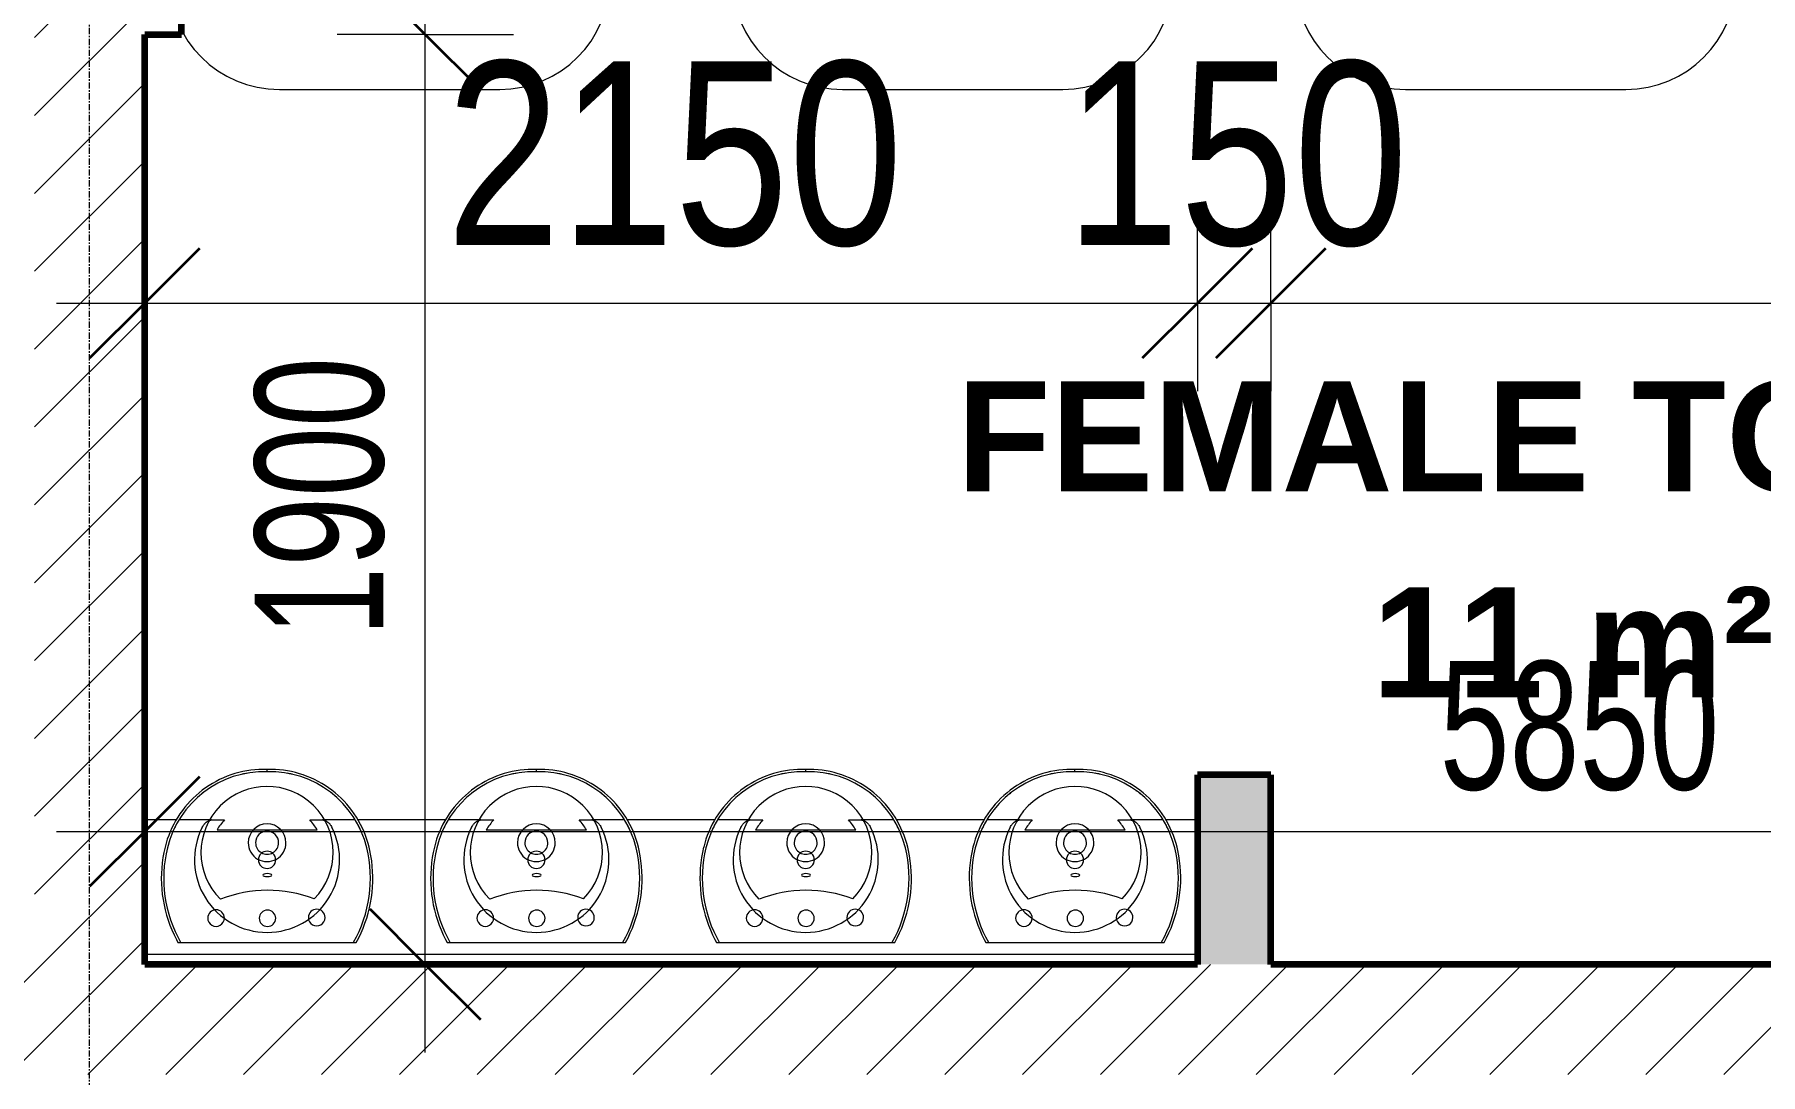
# Model space of a CAD drawing. Header units: millimetres. Extents: x -35190 to 411743, y -233114 to 23872.
# Drawn here: x 7874 to 11399, y 3210 to 5335 of the extents above; entities that cross this region are included whole.
import ezdxf

# ---------------------------------------------------------------- set-up
doc = ezdxf.new("R2010")
doc.units = ezdxf.units.MM
doc.linetypes.add('Grid Line', pattern=[22.225, 12.7, -3.175, 3.175, -3.175])
for name, color, linetype, lineweight in [('A-ANNO-DIMS', 211, 'Continuous', 9), ('A-ANNO-DIMS-75', 211, 'Continuous', 9), ('A-AREA-IDEN', 2, 'Continuous', 9), ('A-DOOR-IDEN', 31, 'Continuous', 9), ('A-WALL', 113, 'Continuous', 18), ('A-WALL-PATT', 111, 'Continuous', 18), ('I-FURN', 30, 'Continuous', 18), ('P-SANR-FIXT', 6, 'Continuous', 18), ('S-GRID', 1, 'Continuous', 9)]:
    doc.layers.add(name, color=color, linetype=linetype, lineweight=lineweight)
doc.styles.add('Arial_3', font='arial.ttf', dxfattribs={"width": 0.8, "height": 375})
doc.styles.add('Arial_8', font='arial.ttf', dxfattribs={"width": 0.7, "height": 262.5})
doc.styles.add('Arial_B', font='arialbd.ttf', dxfattribs={"height": 225})
doc.dimstyles.new('main_4_5mm', dxfattribs={"dimscale": 304.8, "dimtxt": 382.597275, "dimasz": 0.738189, "dimexe": 0.590551, "dimexo": 0.0625, "dimgap": 0.024606, "dimtad": 1, "dimdec": 0, "dimzin": 0, "dimdsep": 46, "dimtxsty": 'Arial_3', "dimblk1": 'OBLIQUE', "dimblk2": 'OBLIQUE', "dimsah": 1, "dimcen": 0.09, "dimdle": 0.590551, "dimazin": 0, "dimtfac": 1, "dimtdec": 4, "dimtix": 1, "dimtmove": 0, "dimatfit": 3, "dimfxl": 0.590551, "dimfxlon": 1, "dimtvp": 1, "dimtolj": 1, "dimtzin": 0, "dimarcsym": 2})
doc.dimstyles.new('small_3_5mm', dxfattribs={"dimscale": 304.8, "dimtxt": 267.818092, "dimasz": 0.738189, "dimexe": 0.590551, "dimexo": 0.0625, "dimgap": 0.024606, "dimtad": 1, "dimdec": 0, "dimzin": 0, "dimdsep": 46, "dimtxsty": 'Arial_8', "dimblk1": 'OBLIQUE', "dimblk2": 'OBLIQUE', "dimsah": 1, "dimcen": 0.09, "dimdle": 0.590551, "dimazin": 0, "dimtfac": 1, "dimtdec": 4, "dimtix": 1, "dimtmove": 0, "dimatfit": 3, "dimfxl": 0.590551, "dimfxlon": 1, "dimtvp": 1, "dimtolj": 1, "dimtzin": 0, "dimarcsym": 2})
pattern_1 = [(45, (0, 0), (-79.5495, 79.5495), [])]

# ---------------------------------------------------------------- blocks, each defined once
blk = doc.blocks.new('Basins w Vanity Unit - Basins w Vanity Unit-528508-GROUND FLOOR')
at = {"layer": 'I-FURN'}
for p, q in [((-563.6, -20), (1586.4, -20)), ((-563.6, -295), (-498.9, -295)), ((-492.5, -295), (-427.1, -295)), ((-200.1, -295), (-134.7, -295)), ((-128.4, -295), (51.1, -295)), ((57.5, -295), (122.9, -295)), ((349.9, -295), (415.3, -295)), ((421.6, -295), (601.1, -295)), ((607.5, -295), (672.9, -295)), ((899.9, -295), (965.3, -295)), ((971.6, -295), (1151.1, -295)), ((1157.5, -295), (1222.9, -295)), ((1449.9, -295), (1515.3, -295)), ((1521.6, -295), (1586.4, -295))]:
    blk.add_line(p, q, dxfattribs=at)
for centre, radius, start, end in [((-313.6, -213.6), 148.2, 90, 206.6287), ((-313.6, -213.6), 148.2, 333.3713, 90), ((236.4, -213.6), 148.2, 90, 206.6287), ((236.4, -213.6), 148.2, 333.3713, 90), ((786.4, -213.6), 148.2, 90, 206.6287), ((786.4, -213.6), 148.2, 333.3713, 90), ((1336.4, -213.6), 148.2, 90, 206.6287), ((1336.4, -213.6), 148.2, 333.3713, 90), ((-313.6, -213.6), 17.7, 90, 270), ((-313.6, -213.6), 17.7, 270, 90), ((236.4, -213.6), 17.7, 90, 270), ((236.4, -213.6), 17.7, 270, 90), ((786.4, -213.6), 17.7, 90, 270), ((786.4, -213.6), 17.7, 270, 90), ((1336.4, -213.6), 17.7, 90, 270), ((1336.4, -213.6), 17.7, 270, 90), ((-313.6, -213.6), 119.3, 210.9798, 223.0248), ((-313.6, -213.6), 119.3, 316.9752, 329.0202), ((236.4, -213.6), 119.3, 210.9798, 223.0248), ((236.4, -213.6), 119.3, 316.9752, 329.0202), ((786.4, -213.6), 119.3, 210.9798, 223.0248), ((786.4, -213.6), 119.3, 316.9752, 329.0202), ((1336.4, -213.6), 119.3, 210.9798, 223.0248), ((1336.4, -213.6), 119.3, 316.9752, 329.0202)]:
    blk.add_arc(centre, radius, start, end, dxfattribs=at)
for points, knots in [([(-427.1, -295), (-428.1, -295), (-429.9, -294.7), (-432.3, -293.9), (-434.3, -292.9), (-435.8, -292), (-437.2, -290.9), (-438.6, -289.8), (-440.1, -288.4), (-441.4, -287), (-442.7, -285.4), (-444.4, -283.2), (-445.5, -281.3), (-446.1, -280)], [0, 0, 0, 0, 0.142857, 0.285714, 0.357143, 0.428571, 0.5, 0.571429, 0.642857, 0.714286, 0.785714, 0.857143, 1, 1, 1, 1]), ([(-181.1, -280), (-181.8, -281.3), (-182.9, -283.2), (-184.6, -285.4), (-185.6, -286.7), (-186.5, -287.7), (-187.5, -288.7), (-188.6, -289.8), (-190.1, -290.9), (-191.5, -292), (-193, -292.9), (-194.9, -293.9), (-197.4, -294.7), (-199.2, -295), (-200.1, -295)], [0, 0, 0, 0, 0.142857, 0.214286, 0.285714, 0.321429, 0.357143, 0.428571, 0.5, 0.571429, 0.642857, 0.714286, 0.857143, 1, 1, 1, 1]), ([(122.9, -295), (121.9, -295), (120.1, -294.7), (117.7, -293.9), (115.7, -292.9), (114.2, -292), (112.8, -290.9), (111.4, -289.8), (109.9, -288.4), (108.6, -287), (107.3, -285.4), (105.6, -283.2), (104.5, -281.3), (103.9, -280)], [0, 0, 0, 0, 0.142857, 0.285714, 0.357143, 0.428571, 0.5, 0.571429, 0.642857, 0.714286, 0.785714, 0.857143, 1, 1, 1, 1]), ([(368.9, -280), (368.2, -281.3), (367.1, -283.2), (365.4, -285.4), (364.4, -286.7), (363.5, -287.7), (362.5, -288.7), (361.4, -289.8), (359.9, -290.9), (358.5, -292), (357, -292.9), (355.1, -293.9), (352.6, -294.7), (350.8, -295), (349.9, -295)], [0, 0, 0, 0, 0.142857, 0.214286, 0.285714, 0.321429, 0.357143, 0.428571, 0.5, 0.571429, 0.642857, 0.714286, 0.857143, 1, 1, 1, 1]), ([(672.9, -295), (671.9, -295), (670.1, -294.7), (667.7, -293.9), (665.7, -292.9), (664.2, -292), (662.8, -290.9), (661.4, -289.8), (659.9, -288.4), (658.6, -287), (657.3, -285.4), (655.6, -283.2), (654.5, -281.3), (653.9, -280)], [0, 0, 0, 0, 0.142857, 0.285714, 0.357143, 0.428571, 0.5, 0.571429, 0.642857, 0.714286, 0.785714, 0.857143, 1, 1, 1, 1]), ([(918.9, -280), (918.2, -281.3), (917.1, -283.2), (915.4, -285.4), (914.4, -286.7), (913.5, -287.7), (912.5, -288.7), (911.4, -289.8), (909.9, -290.9), (908.5, -292), (907, -292.9), (905.1, -293.9), (902.6, -294.7), (900.8, -295), (899.9, -295)], [0, 0, 0, 0, 0.142857, 0.214286, 0.285714, 0.321429, 0.357143, 0.428571, 0.5, 0.571429, 0.642857, 0.714286, 0.857143, 1, 1, 1, 1]), ([(1222.9, -295), (1221.9, -295), (1220.1, -294.7), (1217.7, -293.9), (1215.7, -292.9), (1214.2, -292), (1212.8, -290.9), (1211.4, -289.8), (1209.9, -288.4), (1208.6, -287), (1207.3, -285.4), (1205.6, -283.2), (1204.5, -281.3), (1203.9, -280)], [0, 0, 0, 0, 0.142857, 0.285714, 0.357143, 0.428571, 0.5, 0.571429, 0.642857, 0.714286, 0.785714, 0.857143, 1, 1, 1, 1]), ([(1468.9, -280), (1468.2, -281.3), (1467.1, -283.2), (1465.4, -285.4), (1464.4, -286.7), (1463.5, -287.7), (1462.5, -288.7), (1461.4, -289.8), (1459.9, -290.9), (1458.5, -292), (1457, -292.9), (1455.1, -293.9), (1452.6, -294.7), (1450.8, -295), (1449.9, -295)], [0, 0, 0, 0, 0.142857, 0.214286, 0.285714, 0.321429, 0.357143, 0.428571, 0.5, 0.571429, 0.642857, 0.714286, 0.857143, 1, 1, 1, 1])]:
    blk.add_open_spline(points, degree=3, knots=knots, dxfattribs=at)
for points in [[(-313.6, -275), (-319.8, -275), (-332, -275), (-350.1, -275), (-368, -275), (-385.2, -275), (-401.4, -275), (-411.2, -275), (-416, -275)], [(-211.3, -275), (-216, -275), (-225.9, -275), (-242.1, -275), (-259.2, -275), (-277.1, -275), (-295.3, -275), (-307.5, -275), (-313.6, -275)], [(236.4, -275), (230.2, -275), (218, -275), (199.9, -275), (182, -275), (164.8, -275), (148.6, -275), (138.8, -275), (134, -275)], [(338.7, -275), (334, -275), (324.1, -275), (307.9, -275), (290.8, -275), (272.9, -275), (254.7, -275), (242.5, -275), (236.4, -275)], [(786.4, -275), (780.2, -275), (768, -275), (749.9, -275), (732, -275), (714.8, -275), (698.6, -275), (688.8, -275), (684, -275)], [(888.7, -275), (884, -275), (874.1, -275), (857.9, -275), (840.8, -275), (822.9, -275), (804.7, -275), (792.5, -275), (786.4, -275)], [(1336.4, -275), (1330.2, -275), (1318, -275), (1299.9, -275), (1282, -275), (1264.8, -275), (1248.6, -275), (1238.8, -275), (1234, -275)], [(1438.7, -275), (1434, -275), (1424.1, -275), (1407.9, -275), (1390.8, -275), (1372.9, -275), (1354.7, -275), (1342.5, -275), (1336.4, -275)], [(-400.9, -295), (-405.8, -295), (-415.1, -295), (-423.3, -295), (-427.1, -295)], [(-200.1, -295), (-203.9, -295), (-212.1, -295), (-221.4, -295), (-226.4, -295)], [(149.1, -295), (144.2, -295), (134.9, -295), (126.7, -295), (122.9, -295)], [(349.9, -295), (346.1, -295), (337.9, -295), (328.6, -295), (323.6, -295)], [(699.1, -295), (694.2, -295), (684.9, -295), (676.7, -295), (672.9, -295)], [(899.9, -295), (896.1, -295), (887.9, -295), (878.6, -295), (873.6, -295)], [(1249.1, -295), (1244.2, -295), (1234.9, -295), (1226.7, -295), (1222.9, -295)], [(1449.9, -295), (1446.1, -295), (1437.9, -295), (1428.6, -295), (1423.6, -295)]]:
    blk.add_open_spline(points, degree=3, dxfattribs=at)
blk = doc.blocks.new('Sink - Cloakroom - 440 x 350mm-392213-GROUND FLOOR')
at = {"layer": 'P-SANR-FIXT'}
for p, q in [((182.1, 0), (-179.1, 0)), ((-176.5, 0), (-177.5, 0)), ((177.5, 0), (176.5, 0))]:
    blk.add_line(p, q, dxfattribs=at)
at = {"layer": 'P-SANR-FIXT', "flags": 128}
for points in [[(-182.1, 0), (-187.1, -9.5), (-191.8, -19.2), (-196.1, -29.1), (-199.9, -39.2), (-203.4, -49.4), (-206.4, -59.7), (-209.1, -70.2), (-211.3, -80.7), (-213.1, -91.3), (-214.4, -102), (-215.4, -112.7), (-215.9, -123.5), (-216, -134.3), (-215.6, -145), (-214.8, -155.8), (-213.6, -166.5), (-212, -177.1), (-209.9, -187.7), (-208.4, -194.2)], [(208.4, -194.2), (210.7, -183.7), (212.6, -173.1), (214.1, -162.5), (215.2, -151.7), (215.8, -141), (216, -130.2), (215.7, -119.4), (215.1, -108.7), (214, -98), (212.5, -87.3), (210.5, -76.7), (208.1, -66.2), (205.3, -55.8), (202.1, -45.5), (198.5, -35.4), (194.5, -25.4), (190.1, -15.6), (185.3, -5.9), (182.1, 0)], [(-208.4, -194.2), (-206.3, -202.3), (-203.8, -210.3), (-201.1, -218.1), (-198, -225.9), (-194.6, -233.5), (-190.9, -241), (-186.9, -248.3), (-182.7, -255.5), (-178.1, -262.4), (-173.3, -269.2), (-168.2, -275.8), (-162.8, -282.2), (-157.2, -288.4), (-151.4, -294.3), (-145.3, -300), (-139, -305.5), (-132.5, -310.7), (-125.7, -315.6), (-118.8, -320.2), (-111.7, -324.6), (-104.5, -328.7), (-97, -332.5), (-89.5, -336), (-81.8, -339.2), (-74, -342.1), (-66, -344.6), (-58, -346.9), (-49.9, -348.8), (-41.7, -350.4), (-33.5, -351.7), (-25.2, -352.6), (-16.9, -353.2), (-8.6, -353.5), (-0.2, -353.4), (0, -353.4)], [(0, -353.4), (8.3, -353.5), (16.7, -353.2), (25, -352.6), (33.3, -351.7), (41.5, -350.4), (49.7, -348.9), (57.8, -346.9), (65.8, -344.7), (73.8, -342.1), (81.6, -339.3), (89.3, -336.1), (96.9, -332.6), (104.3, -328.8), (111.5, -324.7), (118.6, -320.4), (125.6, -315.7), (132.3, -310.8), (138.8, -305.6), (145.1, -300.2), (151.2, -294.5), (157.1, -288.5), (162.7, -282.4), (168, -276), (173.1, -269.4), (178, -262.6), (182.5, -255.6), (186.8, -248.5), (190.8, -241.2), (194.5, -233.7), (197.9, -226.1), (201, -218.3), (203.8, -210.5), (206.2, -202.5), (208.3, -194.5), (208.4, -194.2)]]:
    blk.add_lwpolyline(points, dxfattribs=at)
at = {"layer": 'P-SANR-FIXT'}
for centre, radius, start, end in [((53.3, -130.8), 264.4, 150.3649, 193.6351), ((-101.3, -50.7), 17, 360, 180), ((-0.8, -49.2), 16.8, 90, 270), ((-0.8, -49.2), 16.8, 270, 90), ((104.3, -49.7), 17, 360, 180), ((-53.3, -130.8), 264.4, 346.3649, 29.6351), ((-101.3, -50.7), 17, 180, 360), ((104.3, -49.7), 17, 180, 360), ((0, -183.6), 135, 135.4629, 45.0556), ((-1.6, 160.3), 266.6, 249.1986, 291.3199), ((0, -203.6), 38.6, 360, 180), ((-5.9, -145.1), 203.5, 193.6351, 271.6558), ((0, -203.6), 38.6, 180, 360), ((0, -203.6), 23.5, 360, 180), ((0, -203.6), 23.5, 180, 360), ((5.9, -145.1), 203.5, 268.3442, 346.3649), ((-5.9, -145.1), 203.5, 205.1998, 208.0785), ((5.9, -145.1), 203.5, 331.9223, 334.8009), ((-5.9, -145.1), 203.5, 231.2065, 234.0851), ((5.9, -145.1), 203.5, 305.9156, 308.7943), ((-5.9, -145.1), 203.5, 257.2131, 260.0918), ((5.9, -145.1), 203.5, 279.909, 282.7876)]:
    blk.add_arc(centre, radius, start, end, dxfattribs=at)
for major_axis in [(-9.08, 0), (9.08, 0)]:
    blk.add_ellipse((-0.5, -137.4), major_axis=major_axis, ratio=0.332108, start_param=3.141593, end_param=6.283185, dxfattribs=at)
for points, knots in [([(-177.5, 0), (-178.2, 0), (-179.1, 0), (-180.3, 0), (-181.1, 0), (-181.6, 0), (-181.8, 0), (-182.1, 0), (-182.1, 0), (-182.1, 0)], [-1, -1, -1, -1, -0.75, -0.625, -0.5, -0.375, -0.3125, -0.25, -0.125, -0.125, -0.125, -0.125]), ([(182.1, 0), (182.1, 0), (182.1, 0), (181.8, 0), (181.6, 0), (181.1, 0), (180.3, 0), (179.1, 0), (178.2, 0), (177.5, 0)], [-0.875, -0.875, -0.875, -0.875, -0.75, -0.6875, -0.625, -0.5, -0.375, -0.25, 0, 0, 0, 0])]:
    blk.add_open_spline(points, degree=3, knots=knots, dxfattribs=at)
for points in [[(-182.1, 0), (-182.1, 0), (-182, 0), (-181.9, 0)], [(181.9, 0), (182, 0), (182.1, 0), (182.1, 0)], [(0, -349.4), (0, -350), (0, -351.3), (0, -352.7), (0, -353.2), (0, -353.3)], [(0, -353.4), (0, -353.4), (0, -353.4), (0, -353.3)]]:
    blk.add_open_spline(points, degree=3, dxfattribs=at)
blk = doc.blocks.new('DIMBLOCK252-GROUND FLOOR')
at = {"layer": 'A-ANNO-DIMS-75', "transparency": 16777216}
for p, q in [((8672, 3254.7), (8672, 5514.7)), ((8672, 5334.7), (8492, 5334.7)), ((8672, 5334.7), (8852, 5334.7)), ((8672, 3434.7), (8492, 3434.7)), ((8672, 3434.7), (8852, 3434.7))]:
    blk.add_line(p, q, dxfattribs=at)
at = {"layer": 'A-ANNO-DIMS-75', "lineweight": 35, "transparency": 16777216}
for p, q in [((8672, 5334.7), (8559.5, 5447.2)), ((8672, 5334.7), (8784.5, 5222.2)), ((8672, 3434.7), (8559.5, 3547.2)), ((8672, 3434.7), (8784.5, 3322.2))]:
    blk.add_line(p, q, dxfattribs=at)
at = {"layer": 'A-ANNO-DIMS-75', "color": 0, "transparency": 16777216, "insert": (8323.7, 4104.5), "char_height": 262.5, "width": 672.429, "attachment_point": 1, "rotation": 90, "line_spacing_factor": 0.941778, "style": 'Arial_8'}
blk.add_mtext('1900', dxfattribs=at)
blk = doc.blocks.new('_Oblique')
at = {"color": 0, "linetype": 'ByBlock', "lineweight": -2}
blk.add_line((-0.5, -0.5), (0.5, 0.5), dxfattribs=at)
blk = doc.blocks.new('DIMBLOCK253-GROUND FLOOR')
at = {"layer": 'A-ANNO-DIMS-75', "transparency": 16777216}
for p, q in [((8098.9, 3706.1), (8098.9, 3886.1)), ((13948.9, 3706.1), (13948.9, 3886.1)), ((7918.9, 3706.1), (14128.9, 3706.1)), ((8098.9, 3706.1), (8098.9, 3526.1)), ((13948.9, 3706.1), (13948.9, 3526.1))]:
    blk.add_line(p, q, dxfattribs=at)
at = {"layer": 'A-ANNO-DIMS-75', "lineweight": 35, "transparency": 16777216}
for p, q in [((8098.9, 3706.1), (8211.4, 3818.6)), ((13948.9, 3706.1), (14061.4, 3818.6)), ((8098.9, 3706.1), (7986.4, 3593.6)), ((13948.9, 3706.1), (13836.4, 3593.6))]:
    blk.add_line(p, q, dxfattribs=at)
at = {"layer": 'A-ANNO-DIMS-75', "color": 0, "transparency": 16777216, "insert": (10743.7, 4054.4), "char_height": 262.5, "width": 672.429, "attachment_point": 1, "line_spacing_factor": 0.941778, "style": 'Arial_8'}
blk.add_mtext('5850', dxfattribs=at)
blk = doc.blocks.new('DIMBLOCK265-GROUND FLOOR')
at = {"layer": 'A-ANNO-DIMS-75', "transparency": 16777216}
for p, q in [((8098.9, 4785.6), (8098.9, 4965.6)), ((10248.9, 4785.6), (10248.9, 4965.6)), ((7918.9, 4785.6), (10248.9, 4785.6)), ((8098.9, 4785.6), (8098.9, 4605.6)), ((10248.9, 4785.6), (10248.9, 4605.6))]:
    blk.add_line(p, q, dxfattribs=at)
at = {"layer": 'A-ANNO-DIMS-75', "lineweight": 35, "transparency": 16777216}
for p, q in [((8098.9, 4785.6), (8211.4, 4898.1)), ((10248.9, 4785.6), (10361.4, 4898.1)), ((8098.9, 4785.6), (7986.4, 4673.1)), ((10248.9, 4785.6), (10136.4, 4673.1))]:
    blk.add_line(p, q, dxfattribs=at)
at = {"layer": 'A-ANNO-DIMS-75', "color": 0, "transparency": 16777216, "insert": (8714.8, 5279.9), "char_height": 375, "width": 1101.88, "attachment_point": 1, "line_spacing_factor": 0.941778, "style": 'Arial_3'}
blk.add_mtext('2150', dxfattribs=at)
blk = doc.blocks.new('DIMBLOCK266-GROUND FLOOR')
at = {"layer": 'A-ANNO-DIMS-75', "transparency": 16777216}
for p, q in [((10248.9, 4785.6), (10248.9, 4965.6)), ((10398.9, 4785.6), (10398.9, 4965.6)), ((10248.9, 4785.6), (10398.9, 4785.6)), ((10248.9, 4785.6), (10248.9, 4605.6)), ((10398.9, 4785.6), (10398.9, 4605.6))]:
    blk.add_line(p, q, dxfattribs=at)
at = {"layer": 'A-ANNO-DIMS-75', "lineweight": 35, "transparency": 16777216}
for p, q in [((10248.9, 4785.6), (10361.4, 4898.1)), ((10398.9, 4785.6), (10511.4, 4898.1)), ((10248.9, 4785.6), (10136.4, 4673.1)), ((10398.9, 4785.6), (10286.4, 4673.1))]:
    blk.add_line(p, q, dxfattribs=at)
at = {"layer": 'A-ANNO-DIMS-75', "color": 0, "transparency": 16777216, "insert": (9979.6, 5279.9), "char_height": 375, "width": 826.41, "attachment_point": 1, "line_spacing_factor": 0.941778, "style": 'Arial_3'}
blk.add_mtext('150', dxfattribs=at)
blk = doc.blocks.new('DIMBLOCK267-GROUND FLOOR')
at = {"layer": 'A-ANNO-DIMS-75', "transparency": 16777216}
for p, q in [((10398.9, 4785.6), (10398.9, 4965.6)), ((13948.9, 4785.6), (13948.9, 4965.6)), ((10398.9, 4785.6), (14128.9, 4785.6)), ((10398.9, 4785.6), (10398.9, 4605.6)), ((13948.9, 4785.6), (13948.9, 4605.6))]:
    blk.add_line(p, q, dxfattribs=at)
at = {"layer": 'A-ANNO-DIMS-75', "lineweight": 35, "transparency": 16777216}
for p, q in [((10398.9, 4785.6), (10511.4, 4898.1)), ((13948.9, 4785.6), (14061.4, 4898.1)), ((10398.9, 4785.6), (10286.4, 4673.1)), ((13948.9, 4785.6), (13836.4, 4673.1))]:
    blk.add_line(p, q, dxfattribs=at)
at = {"layer": 'A-ANNO-DIMS-75', "color": 0, "transparency": 16777216, "insert": (11714.8, 5279.9), "char_height": 375, "width": 1101.88, "attachment_point": 1, "line_spacing_factor": 0.941778, "style": 'Arial_3'}
blk.add_mtext('3550', dxfattribs=at)
blk = doc.blocks.new('M_Door Tag - M_Door Tag-1233-GROUND FLOOR')
at = {"layer": 'A-DOOR-IDEN'}
for p, q in [((-3, 3), (3, 3)), ((-3, -3), (3, -3))]:
    blk.add_line(p, q, dxfattribs=at)
for centre, start, end in [((-3, 0), 90, 270), ((3, 0), 270, 90)]:
    blk.add_arc(centre, 3, start, end, dxfattribs=at)

msp = doc.modelspace()

# ---------------------------------------------------------------- hatches: boundary and pattern name
at = {"layer": 'A-WALL-PATT'}
h = msp.add_hatch(dxfattribs=at)
h.set_pattern_fill('FP_1', color=256, style=0, pattern_type=2)
h.set_pattern_definition(pattern_1)
h.paths.add_polyline_path([(8098.9, 9.7), (8098.9, 1709.7), (7873.9, 1709.7), (7873.9, 9.7)])
h.paths.add_polyline_path([(7873.9, 3209.7), (8098.9, 3209.7), (8098.9, 7109.7), (7873.9, 7109.7), (7873.9, 3317.7)])
msp.add_hatch(color=1, dxfattribs=at).paths.add_polyline_path([(10398.9, 3434.7), (10398.9, 3822.2), (10248.9, 3822.2), (10248.9, 3434.7)])
h = msp.add_hatch(dxfattribs=at)
h.set_pattern_fill('FP_1', style=0, pattern_type=2)
h.set_pattern_definition(pattern_1)
h.paths.add_polyline_path([(7873.9, 3209.7), (7873.9, 3434.7), (6398.9, 3434.7), (6398.9, 3209.7), (7805.6, 3209.7)])
h.paths.add_polyline_path([(5448.9, 3209.7), (5548.9, 3209.7), (5548.9, 3434.7), (5448.9, 3434.7)])
h = msp.add_hatch(dxfattribs=at)
h.set_pattern_fill('FP_1', color=256, style=0, pattern_type=2)
h.set_pattern_definition(pattern_1)
h.paths.add_polyline_path([(8098.9, 3209.7), (13948.9, 3209.7), (13948.9, 3434.7), (8098.9, 3434.7), (8098.9, 3317.7)])

# ---------------------------------------------------------------- linework, layer by layer
at = {"layer": 'A-WALL', "lineweight": 140}
for p, q in [((8173.9, 5334.7), (8173.9, 5559.7)), ((8098.9, 3434.7), (8098.9, 5334.7)), ((8098.9, 5334.7), (8173.9, 5334.7)), ((10398.9, 3822.2), (10248.9, 3822.2)), ((10248.9, 3822.2), (10248.9, 3434.7)), ((10398.9, 3434.7), (10398.9, 3822.2)), ((10248.9, 3434.7), (8098.9, 3434.7)), ((13948.9, 3434.7), (10398.9, 3434.7))]:
    msp.add_line(p, q, dxfattribs=at)
at = {"layer": 'S-GRID', "linetype": 'Grid Line'}
msp.add_line((7986.4, -23401.6), (7986.4, 18871.1), dxfattribs=at)

# ---------------------------------------------------------------- block references
at = {"layer": 'A-DOOR-IDEN', "xscale": 74.99999999999996, "yscale": 74.99999999999996, "zscale": 74.99999999999996}
for p in [(8598.9, 5447.2), (9748.9, 5447.2), (10898.9, 5447.2)]:
    msp.add_blockref('M_Door Tag - M_Door Tag-1233-GROUND FLOOR', p, dxfattribs=at)
at = {"layer": 'I-FURN', "rotation": 180}
msp.add_blockref('Basins w Vanity Unit - Basins w Vanity Unit-528508-GROUND FLOOR', (9685.3, 3434.7), dxfattribs=at)
at = {"layer": 'P-SANR-FIXT', "rotation": 180}
for p in [(8348.9, 3479.7), (8898.9, 3479.7), (9448.9, 3479.7), (9998.9, 3479.7)]:
    msp.add_blockref('Sink - Cloakroom - 440 x 350mm-392213-GROUND FLOOR', p, dxfattribs=at)

# ---------------------------------------------------------------- texts
at = {"layer": 'A-AREA-IDEN', "char_height": 225, "attachment_point": 1, "style": 'Arial_B'}
for s, insert, width in [('FEMALE TOILET', (9757.4, 4626.3), 3066.455), ('11 m²', (10605.6, 4205.4), 1010.126)]:
    msp.add_mtext(s, dxfattribs=dict(at, insert=insert, width=width))

# ---------------------------------------------------------------- dimensions: what is measured, and where the dimension line sits
at = {"layer": 'A-ANNO-DIMS'}
dim = msp.add_linear_dim(base=(8672, 5334.7), p1=(8492, 3434.7), p2=(8492, 5334.7), angle=90, dimstyle='small_3_5mm', override={"dimpost": '<>', "dimfxl": 1900}, dxfattribs=at)
dim.commit()
dim.dimension.update_dxf_attribs({"geometry": 'DIMBLOCK252-GROUND FLOOR', "text_midpoint": (8530.5, 4384.7)})
for base, p1, p2, dimstyle, override, picture, middle in [((10248.9, 4785.6), (8098.9, 4965.6), (10248.9, 4605.6), 'main_4_5mm', {"dimpost": '<>', "dimfxl": 2179.931192}, 'DIMBLOCK265-GROUND FLOOR', (9173.9, 4984.6)), ((10398.9, 4785.6), (10248.9, 4605.6), (10398.9, 4605.6), 'main_4_5mm', {"dimpost": '<>', "dimfxl": 150}, 'DIMBLOCK266-GROUND FLOOR', (10323.9, 4984.6)), ((13948.9, 4785.6), (10398.9, 4605.6), (13948.9, 4965.6), 'main_4_5mm', {"dimpost": '<>', "dimfxl": 3568.206833}, 'DIMBLOCK267-GROUND FLOOR', (12173.9, 4984.7)), ((13948.9, 3706.1), (8098.9, 3886.1), (13948.9, 3886.1), 'small_3_5mm', {"dimpost": '<>', "dimfxl": 5850}, 'DIMBLOCK253-GROUND FLOOR', (11023.9, 3847.6))]:
    dim = msp.add_linear_dim(base=base, p1=p1, p2=p2, dimstyle=dimstyle, override=override, dxfattribs=at)
    dim.commit()
    dim.dimension.update_dxf_attribs({"geometry": picture, "text_midpoint": middle})

doc.saveas('drawing.dxf')
